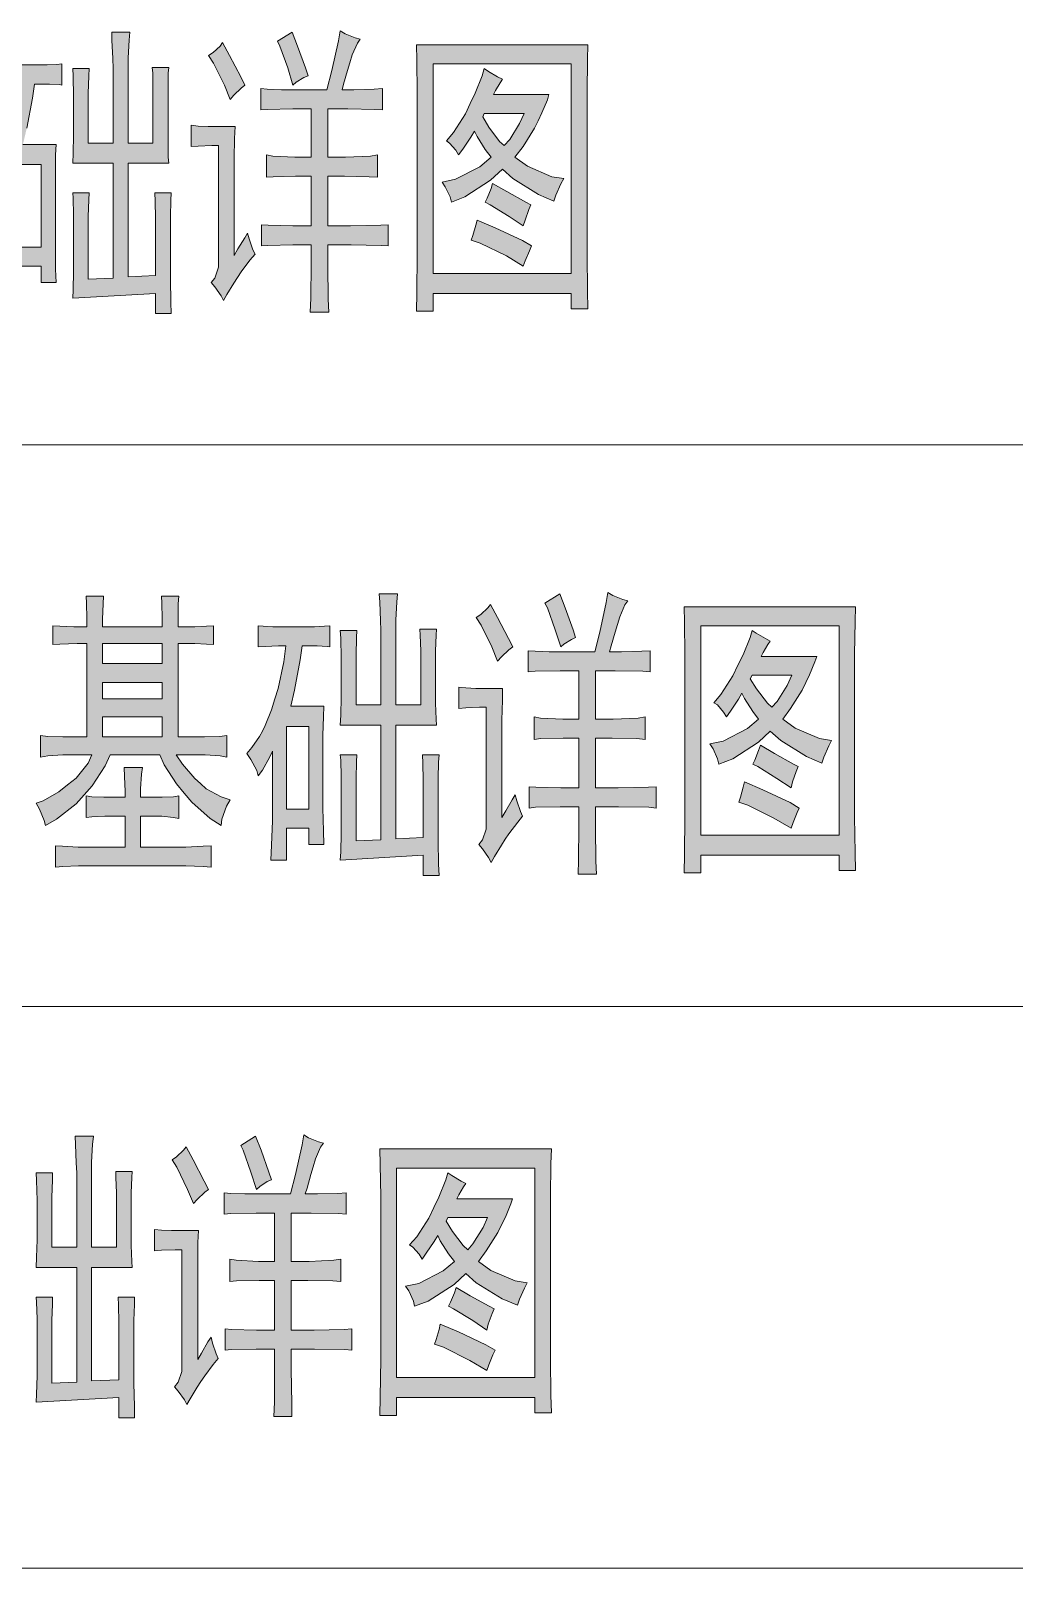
# Model space of a CAD drawing. Header units: millimetres. Extents: x 0 to 207, y 0 to 293.
# Drawn here: x 91.23 to 105.03, y 196.33 to 217.9 of the extents above; entities that cross this region are included whole.
import ezdxf

# ---------------------------------------------------------------- set-up
doc = ezdxf.new("R2010")
doc.units = ezdxf.units.MM

msp = doc.modelspace()

# ---------------------------------------------------------------- hatches: boundary and pattern name
h = msp.add_hatch(color=0)
h.dxf.hatch_style = 2
h.paths.add_polyline_path([(92.050306, 217.374611), (92.04325, 217.272306), (92.036194, 217.025361), (92.036194, 216.873667), (92.036194, 216.326861), (92.385444, 216.326861), (92.385444, 217.374611), (92.381917, 217.515722), (92.367806, 217.77325), (92.364278, 217.886139), (92.618278, 217.886139), (92.607694, 217.77325), (92.597111, 217.522778), (92.597111, 217.388722), (92.597111, 216.326861), (92.942833, 216.326861), (92.942833, 216.958333), (92.942833, 217.092389), (92.939306, 217.307583), (92.93225, 217.388722), (93.165083, 217.388722), (93.158028, 217.307583), (93.1545, 217.092389), (93.1545, 216.958333), (93.1545, 216.492667), (93.1545, 216.351556), (93.158028, 216.129306), (93.165083, 216.044639), (92.597111, 216.044639), (92.597111, 214.450083), (92.978111, 214.467722), (92.978111, 215.148583), (92.978111, 215.272056), (92.974583, 215.511944), (92.967528, 215.628361), (93.200361, 215.628361), (93.193306, 215.522528), (93.189778, 215.29675), (93.189778, 215.180333), (93.189778, 214.584139), (93.189778, 214.418333), (93.193306, 214.093778), (93.200361, 213.935028), (92.978111, 213.935028), (92.978111, 214.21725), (91.817472, 214.150222), (91.824528, 214.266639), (91.828056, 214.524167), (91.828056, 214.665278), (91.828056, 215.166222), (91.828056, 215.321444), (91.824528, 215.554278), (91.817472, 215.628361), (92.050306, 215.628361), (92.04325, 215.529583), (92.036194, 215.29675), (92.036194, 215.166222), (92.036194, 214.418333), (92.385444, 214.432444), (92.385444, 216.044639), (91.817472, 216.044639), (91.824528, 216.18575), (91.828056, 216.436222), (91.828056, 216.542056), (91.828056, 216.810167), (91.828056, 216.983028), (91.824528, 217.26525), (91.817472, 217.374611)])
h = msp.add_hatch(color=0)
h.dxf.hatch_style = 2
h.paths.add_polyline_path([(93.920028, 217.737972), (94.018806, 217.554528), (94.177556, 217.258194), (94.234, 217.141778), (94.181083, 217.099444), (94.078778, 217.000667), (94.025861, 216.940694), (93.944722, 217.141778), (93.793028, 217.448694), (93.722472, 217.554528), (93.785972, 217.596861), (93.88475, 217.688583)])
h = msp.add_hatch(color=0)
h.dxf.hatch_style = 2
h.paths.add_polyline_path([(95.384056, 217.07475), (95.454611, 217.346389), (95.546333, 217.762667), (95.571028, 217.903778), (95.641583, 217.861444), (95.779167, 217.805), (95.849722, 217.787361), (95.810917, 217.730917), (95.736833, 217.565111), (95.705083, 217.45575), (95.673333, 217.346389), (95.616889, 217.155889), (95.595722, 217.07475), (95.761528, 217.07475), (96.047278, 217.081806), (96.163694, 217.092389), (96.163694, 216.792528), (96.057861, 216.799583), (95.676861, 216.810167), (95.398167, 216.810167), (95.398167, 216.129306), (95.645111, 216.129306), (95.994361, 216.143417), (96.093139, 216.161056), (96.093139, 215.847083), (95.976722, 215.854139), (95.631, 215.861194), (95.398167, 215.861194), (95.398167, 215.166222), (95.715667, 215.166222), (96.139, 215.173278), (96.244833, 215.180333), (96.244833, 214.884), (96.146056, 214.891056), (95.722722, 214.898111), (95.398167, 214.898111), (95.398167, 214.608833), (95.401694, 214.136111), (95.40875, 213.952667), (95.151222, 213.952667), (95.158278, 214.150222), (95.165333, 214.626472), (95.165333, 214.898111), (94.904278, 214.898111), (94.555028, 214.891056), (94.466833, 214.884), (94.466833, 215.180333), (94.558556, 215.173278), (94.907806, 215.166222), (95.165333, 215.166222), (95.165333, 215.861194), (94.943083, 215.861194), (94.629111, 215.854139), (94.537389, 215.847083), (94.537389, 216.161056), (94.625583, 216.143417), (94.936028, 216.129306), (95.165333, 216.129306), (95.165333, 216.810167), (94.904278, 216.810167), (94.547972, 216.799583), (94.45625, 216.792528), (94.45625, 217.092389), (94.547972, 217.081806), (94.745528, 217.07475), (94.851361, 217.07475)])
h = msp.add_hatch(color=0)
h.dxf.hatch_style = 2
h.paths.add_polyline_path([(94.897222, 217.886139), (94.971306, 217.688583), (95.084194, 217.381667), (95.119472, 217.272306), (95.0595, 217.247611), (94.953667, 217.180583), (94.907806, 217.141778), (94.833722, 217.381667), (94.724361, 217.688583), (94.689083, 217.755611)])
h = msp.add_hatch(color=0)
h.paths.add_polyline_path([(99.045889, 217.706222), (99.042361, 217.498083), (99.035306, 217.039472), (99.035306, 216.792528), (99.035306, 215.014528), (99.035306, 214.757), (99.042361, 214.252528), (99.045889, 214.002056), (98.813056, 214.002056), (98.813056, 214.21725), (96.872778, 214.21725), (96.872778, 213.970306), (96.639944, 213.970306), (96.647, 214.227833), (96.650528, 214.757), (96.650528, 215.032167), (96.650528, 216.792528), (96.650528, 217.032417), (96.647, 217.491028), (96.639944, 217.706222)])
h.paths.add_polyline_path([(98.813056, 214.499472), (98.813056, 217.438111), (96.872778, 217.438111), (96.872778, 214.499472)])
h = msp.add_hatch(color=0)
h.paths.add_polyline_path([(91.387083, 217.424), (91.457639, 217.424), (91.595222, 217.431056), (91.665778, 217.438111), (91.665778, 217.141778), (91.6305, 217.148833), (91.492917, 217.155889), (91.387083, 217.155889), (91.28125, 217.155889), (91.253028, 216.958333), (91.171889, 216.535), (91.118972, 216.309222), (91.584639, 216.309222), (91.577583, 216.161056), (91.574056, 215.903528), (91.574056, 215.794167), (91.574056, 215.014528), (91.574056, 214.884), (91.577583, 214.559444), (91.584639, 214.368944), (91.3765, 214.368944), (91.3765, 214.601778), (91.062528, 214.601778), (91.062528, 214.150222), (90.840278, 214.150222), (90.850861, 214.358361), (90.864972, 214.700556), (90.864972, 214.831083), (90.864972, 215.67775), (90.822639, 215.589556), (90.723861, 215.413167), (90.667417, 215.332028), (90.642722, 215.406111), (90.561583, 215.564861), (90.505139, 215.646), (90.572167, 215.730667), (90.685056, 215.885889), (90.723861, 215.959972), (90.766194, 216.037583), (90.850861, 216.259833), (90.90025, 216.411528), (90.946111, 216.559694), (91.020194, 216.933639), (91.048417, 217.155889), (90.949639, 217.155889), (90.759139, 217.148833), (90.667417, 217.141778), (90.667417, 217.438111), (90.734444, 217.431056), (90.8685, 217.424), (90.932, 217.424)])
h.paths.add_polyline_path([(91.3765, 214.866361), (91.3765, 216.027), (91.062528, 216.027), (91.062528, 214.866361)])
h = msp.add_hatch(color=0)
h.paths.add_polyline_path([(97.849972, 217.222917), (97.814694, 217.173528), (97.751194, 217.064167), (97.722972, 217.007722), (98.499083, 217.007722), (98.477917, 216.933639), (98.400306, 216.750194), (98.347389, 216.640833), (98.298, 216.535), (98.135722, 216.277472), (98.022833, 216.129306), (98.199222, 216.002306), (98.541417, 215.854139), (98.71075, 215.829444), (98.668417, 215.755361), (98.597861, 215.596611), (98.569639, 215.511944), (98.354444, 215.603667), (97.994611, 215.829444), (97.849972, 215.959972), (97.680639, 215.80475), (97.320806, 215.571917), (97.130306, 215.497833), (97.112667, 215.571917), (97.045639, 215.713028), (96.999778, 215.780056), (97.18675, 215.818861), (97.528944, 215.99525), (97.687694, 216.129306), (97.606556, 216.235139), (97.490139, 216.418583), (97.454861, 216.492667), (97.401944, 216.411528), (97.292583, 216.242194), (97.232611, 216.161056), (97.193806, 216.228083), (97.105611, 216.326861), (97.05975, 216.358611), (97.158528, 216.475028), (97.327861, 216.739611), (97.394889, 216.88425), (97.465444, 217.028889), (97.564222, 217.272306), (97.592444, 217.374611), (97.652417, 217.332278), (97.779417, 217.258194)])
h.paths.add_polyline_path([(97.571278, 216.69375), (97.655944, 216.552639), (97.807639, 216.351556), (97.871139, 216.295111), (97.94875, 216.37625), (98.086333, 216.602028), (98.149833, 216.743139), (97.592444, 216.743139)])
h = msp.add_hatch(color=0)
h.dxf.hatch_style = 2
h.paths.add_polyline_path([(94.096417, 216.559694), (94.089361, 216.393889), (94.082306, 216.111667), (94.082306, 215.99525), (94.082306, 214.749944), (94.135222, 214.841667), (94.230472, 214.996889), (94.269278, 215.063917), (94.293972, 214.982778), (94.343361, 214.831083), (94.375111, 214.767583), (94.304556, 214.682917), (94.181083, 214.520639), (94.131694, 214.443028), (94.078778, 214.361889), (93.98, 214.203139), (93.930611, 214.118472), (93.898861, 214.1855), (93.810667, 214.308972), (93.75775, 214.368944), (93.810667, 214.432444), (93.863583, 214.584139), (93.863583, 214.665278), (93.863583, 216.295111), (93.768333, 216.295111), (93.577833, 216.284528), (93.479056, 216.277472), (93.479056, 216.577333), (93.577833, 216.56675), (93.718944, 216.559694), (93.75775, 216.559694)])
h = msp.add_hatch(color=0)
h.dxf.hatch_style = 2
h.paths.add_polyline_path([(97.708861, 215.762417), (97.906417, 215.646), (98.174528, 215.497833), (98.245083, 215.462556), (98.216861, 215.395528), (98.163944, 215.247361), (98.13925, 215.166222), (97.941694, 215.29675), (97.673583, 215.462556), (97.606556, 215.497833), (97.634778, 215.554278), (97.687694, 215.688333)])
h = msp.add_hatch(color=0)
h.dxf.hatch_style = 2
h.paths.add_polyline_path([(97.490139, 215.247361), (97.744139, 215.138), (98.128667, 214.958083), (98.255667, 214.884), (98.227444, 214.816972), (98.167472, 214.675861), (98.13925, 214.601778), (97.902889, 214.742889), (97.536, 214.922806), (97.409, 214.965139), (97.430167, 215.032167), (97.4725, 215.173278)])
h = msp.add_hatch(color=0)
h.paths.add_polyline_path([(92.015028, 209.539417), (92.015028, 209.655833), (92.0115, 209.871028), (92.004444, 209.969806), (92.247861, 209.969806), (92.244333, 209.860444), (92.237278, 209.64525), (92.237278, 209.539417), (93.073361, 209.539417), (93.073361, 209.655833), (93.066306, 209.871028), (93.062778, 209.969806), (93.306194, 209.969806), (93.299139, 209.860444), (93.295611, 209.64525), (93.295611, 209.539417), (93.468472, 209.539417), (93.531972, 209.539417), (93.69425, 209.546472), (93.793028, 209.553528), (93.793028, 209.288944), (93.69425, 209.296), (93.531972, 209.306583), (93.468472, 209.306583), (93.295611, 209.306583), (93.295611, 207.99425), (93.549611, 207.99425), (93.666028, 207.99425), (93.881222, 208.001306), (93.98, 208.011889), (93.98, 207.712028), (93.888278, 207.729667), (93.676611, 207.743778), (93.560194, 207.743778), (93.270917, 207.743778), (93.359111, 207.61325), (93.528444, 207.408639), (93.609583, 207.338083), (93.690722, 207.267528), (93.898861, 207.154639), (94.025861, 207.112306), (93.972944, 207.024111), (93.909444, 206.840667), (93.898861, 206.748944), (93.747167, 206.847722), (93.489639, 207.077028), (93.380278, 207.204028), (93.274444, 207.334556), (93.101583, 207.602667), (93.038083, 207.743778), (92.343111, 207.743778), (92.272556, 207.588556), (92.089111, 207.306333), (91.976222, 207.179333), (91.863333, 207.055861), (91.591694, 206.840667), (91.436472, 206.748944), (91.418833, 206.823028), (91.351806, 206.981778), (91.305944, 207.062917), (91.404722, 207.098194), (91.623444, 207.225194), (91.743389, 207.320444), (91.863333, 207.415694), (92.032667, 207.627361), (92.085583, 207.743778), (91.782194, 207.743778), (91.679889, 207.743778), (91.468222, 207.729667), (91.365917, 207.712028), (91.365917, 208.011889), (91.468222, 208.001306), (91.679889, 207.99425), (91.782194, 207.99425), (92.015028, 207.99425), (92.015028, 209.306583), (91.877444, 209.306583), (91.637556, 209.296), (91.538778, 209.288944), (91.538778, 209.553528), (91.637556, 209.546472), (91.835111, 209.539417), (91.933889, 209.539417)])
h.paths.add_polyline_path([(93.073361, 207.99425), (93.073361, 208.276472), (92.237278, 208.276472), (92.237278, 207.99425)])
h.paths.add_polyline_path([(93.073361, 209.024361), (93.073361, 209.306583), (92.237278, 209.306583), (92.237278, 209.024361)])
h.paths.add_polyline_path([(93.073361, 208.526944), (93.073361, 208.75625), (92.237278, 208.75625), (92.237278, 208.526944)])
h = msp.add_hatch(color=0)
h.dxf.hatch_style = 2
h.paths.add_polyline_path([(95.803861, 209.4865), (95.800333, 209.387722), (95.793278, 209.140778), (95.793278, 208.989083), (95.793278, 208.442278), (96.142528, 208.442278), (96.142528, 209.4865), (96.135472, 209.627611), (96.124889, 209.885139), (96.117833, 210.001556), (96.375361, 210.001556), (96.364778, 209.885139), (96.350667, 209.638194), (96.350667, 209.504139), (96.350667, 208.442278), (96.699917, 208.442278), (96.699917, 209.07375), (96.699917, 209.204278), (96.692861, 209.423), (96.689333, 209.504139), (96.922167, 209.504139), (96.915111, 209.423), (96.908056, 209.204278), (96.908056, 209.07375), (96.908056, 208.608083), (96.908056, 208.466972), (96.915111, 208.241194), (96.922167, 208.160056), (96.350667, 208.160056), (96.350667, 206.5655), (96.735194, 206.583139), (96.735194, 207.264), (96.735194, 207.387472), (96.728139, 207.627361), (96.724611, 207.743778), (96.957444, 207.743778), (96.950389, 207.637944), (96.943333, 207.412167), (96.943333, 207.29575), (96.943333, 206.699556), (96.943333, 206.53375), (96.950389, 206.209194), (96.957444, 206.050444), (96.735194, 206.050444), (96.735194, 206.332667), (95.571028, 206.265639), (95.578083, 206.382056), (95.585139, 206.639583), (95.585139, 206.780694), (95.585139, 207.278111), (95.585139, 207.436861), (95.578083, 207.669694), (95.571028, 207.743778), (95.803861, 207.743778), (95.800333, 207.645), (95.793278, 207.412167), (95.793278, 207.278111), (95.793278, 206.53375), (96.142528, 206.547861), (96.142528, 208.160056), (95.571028, 208.160056), (95.578083, 208.301167), (95.585139, 208.551639), (95.585139, 208.657472), (95.585139, 208.922056), (95.585139, 209.098444), (95.578083, 209.380667), (95.571028, 209.4865)])
h = msp.add_hatch(color=0)
h.dxf.hatch_style = 2
h.paths.add_polyline_path([(99.141139, 209.190167), (99.211694, 209.461806), (99.303417, 209.878083), (99.328111, 210.019194), (99.395139, 209.976861), (99.53625, 209.920417), (99.606806, 209.902778), (99.564472, 209.846333), (99.493917, 209.680528), (99.462167, 209.571167), (99.426889, 209.461806), (99.373972, 209.271306), (99.349278, 209.190167), (99.518611, 209.190167), (99.804361, 209.197222), (99.920778, 209.204278), (99.920778, 208.907944), (99.814944, 208.915), (99.430417, 208.922056), (99.151722, 208.922056), (99.151722, 208.241194), (99.402194, 208.241194), (99.751444, 208.258833), (99.850222, 208.276472), (99.850222, 207.958972), (99.733806, 207.969556), (99.384556, 207.976611), (99.151722, 207.976611), (99.151722, 207.278111), (99.47275, 207.278111), (99.896083, 207.288694), (100.001917, 207.29575), (100.001917, 206.995889), (99.903139, 207.006472), (99.476278, 207.013528), (99.151722, 207.013528), (99.151722, 206.72425), (99.158778, 206.251528), (99.165833, 206.068083), (98.908306, 206.068083), (98.915361, 206.265639), (98.918889, 206.741889), (98.918889, 207.013528), (98.657833, 207.013528), (98.308583, 207.006472), (98.223917, 206.995889), (98.223917, 207.29575), (98.315639, 207.288694), (98.664889, 207.278111), (98.918889, 207.278111), (98.918889, 207.976611), (98.700167, 207.976611), (98.386194, 207.969556), (98.290944, 207.958972), (98.290944, 208.276472), (98.379139, 208.258833), (98.693111, 208.241194), (98.918889, 208.241194), (98.918889, 208.922056), (98.657833, 208.922056), (98.305056, 208.915), (98.209806, 208.907944), (98.209806, 209.204278), (98.305056, 209.197222), (98.502611, 209.190167), (98.604917, 209.190167)])
h = msp.add_hatch(color=0)
h.dxf.hatch_style = 2
h.paths.add_polyline_path([(98.654306, 210.001556), (98.728389, 209.804), (98.83775, 209.497083), (98.873028, 209.387722), (98.816583, 209.363028), (98.71075, 209.296), (98.664889, 209.257194), (98.587278, 209.497083), (98.477917, 209.804), (98.442639, 209.871028)])
h = msp.add_hatch(color=0)
h.dxf.hatch_style = 2
h.paths.add_polyline_path([(97.677111, 209.853389), (97.775889, 209.669944), (97.931111, 209.373611), (97.991083, 209.257194), (97.938167, 209.214861), (97.832333, 209.116083), (97.779417, 209.056111), (97.698278, 209.257194), (97.550111, 209.564111), (97.479556, 209.669944), (97.543056, 209.712278), (97.641833, 209.804)])
h = msp.add_hatch(color=0)
h.paths.add_polyline_path([(102.802972, 209.821639), (102.795917, 209.6135), (102.788861, 209.154889), (102.788861, 208.907944), (102.788861, 207.129944), (102.788861, 206.872417), (102.795917, 206.367944), (102.802972, 206.117472), (102.570139, 206.117472), (102.570139, 206.332667), (100.629861, 206.332667), (100.629861, 206.085722), (100.397028, 206.085722), (100.400556, 206.34325), (100.407611, 206.872417), (100.407611, 207.147583), (100.407611, 208.907944), (100.407611, 209.147833), (100.400556, 209.602917), (100.397028, 209.821639)])
h.paths.add_polyline_path([(102.570139, 206.614889), (102.570139, 209.553528), (100.629861, 209.553528), (100.629861, 206.614889)])
h = msp.add_hatch(color=0)
h.paths.add_polyline_path([(95.144167, 209.539417), (95.211194, 209.539417), (95.352306, 209.546472), (95.422861, 209.553528), (95.422861, 209.257194), (95.387583, 209.26425), (95.246472, 209.271306), (95.144167, 209.271306), (95.038333, 209.271306), (95.010111, 209.07375), (94.928972, 208.650417), (94.876056, 208.424639), (95.341722, 208.424639), (95.334667, 208.276472), (95.327611, 208.018944), (95.327611, 207.909583), (95.327611, 207.129944), (95.327611, 206.995889), (95.334667, 206.674861), (95.341722, 206.484361), (95.130056, 206.484361), (95.130056, 206.713667), (94.816083, 206.713667), (94.816083, 206.265639), (94.597361, 206.265639), (94.607944, 206.473778), (94.618528, 206.815972), (94.618528, 206.9465), (94.618528, 207.793167), (94.579722, 207.704972), (94.480944, 207.528583), (94.420972, 207.447444), (94.399806, 207.521528), (94.318667, 207.67675), (94.258694, 207.761417), (94.32925, 207.846083), (94.438611, 208.001306), (94.480944, 208.075389), (94.51975, 208.153), (94.607944, 208.37525), (94.653806, 208.526944), (94.699667, 208.675111), (94.777278, 209.049056), (94.8055, 209.271306), (94.706722, 209.271306), (94.516222, 209.26425), (94.420972, 209.257194), (94.420972, 209.553528), (94.491528, 209.546472), (94.625583, 209.539417), (94.689083, 209.539417)])
h.paths.add_polyline_path([(95.130056, 206.981778), (95.130056, 208.142417), (94.816083, 208.142417), (94.816083, 206.981778)])
h = msp.add_hatch(color=0)
h.paths.add_polyline_path([(101.603528, 209.338333), (101.571778, 209.288944), (101.50475, 209.179583), (101.476528, 209.123139), (102.256167, 209.123139), (102.231472, 209.049056), (102.157389, 208.865611), (102.104472, 208.75625), (102.051556, 208.650417), (101.889278, 208.392889), (101.779917, 208.241194), (101.952778, 208.117722), (102.294972, 207.969556), (102.464306, 207.944861), (102.4255, 207.870778), (102.354944, 207.712028), (102.326722, 207.627361), (102.111528, 207.719083), (101.751694, 207.944861), (101.603528, 208.075389), (101.437722, 207.920167), (101.077889, 207.687333), (100.883861, 207.61325), (100.866222, 207.687333), (100.802722, 207.828444), (100.756861, 207.895472), (100.943833, 207.934278), (101.286028, 208.110667), (101.44125, 208.241194), (101.360111, 208.350556), (101.243694, 208.534), (101.208417, 208.608083), (101.159028, 208.523417), (101.046139, 208.357611), (100.989694, 208.276472), (100.947361, 208.3435), (100.862694, 208.442278), (100.813306, 208.474028), (100.912083, 208.590444), (101.081417, 208.8515), (101.151972, 208.999667), (101.222528, 209.144306), (101.321306, 209.387722), (101.349528, 209.4865), (101.405972, 209.447694), (101.5365, 209.373611)])
h.paths.add_polyline_path([(101.324833, 208.809167), (101.413028, 208.668056), (101.564722, 208.466972), (101.628222, 208.410528), (101.702306, 208.491667), (101.843417, 208.717444), (101.906917, 208.858556), (101.349528, 208.858556)])
h = msp.add_hatch(color=0)
h.dxf.hatch_style = 2
h.paths.add_polyline_path([(97.849972, 208.675111), (97.846444, 208.509306), (97.839389, 208.227083), (97.839389, 208.110667), (97.839389, 206.865361), (97.892306, 206.957083), (97.984028, 207.112306), (98.026361, 207.179333), (98.047528, 207.098194), (98.100444, 206.9465), (98.128667, 206.883), (98.061639, 206.798333), (97.938167, 206.636056), (97.88525, 206.558444), (97.832333, 206.477306), (97.733556, 206.315028), (97.687694, 206.233889), (97.652417, 206.300917), (97.56775, 206.424389), (97.514833, 206.484361), (97.56775, 206.547861), (97.617139, 206.699556), (97.617139, 206.780694), (97.617139, 208.410528), (97.525417, 208.410528), (97.334917, 208.399944), (97.236139, 208.392889), (97.236139, 208.69275), (97.334917, 208.682167), (97.4725, 208.675111), (97.514833, 208.675111)])
h = msp.add_hatch(color=0)
h.dxf.hatch_style = 2
h.paths.add_polyline_path([(101.465944, 207.877833), (101.6635, 207.761417), (101.931611, 207.61325), (101.998639, 207.577972), (101.970417, 207.510944), (101.9175, 207.362778), (101.896333, 207.278111), (101.698778, 207.412167), (101.430667, 207.577972), (101.360111, 207.61325), (101.388333, 207.669694), (101.44125, 207.80375)])
h = msp.add_hatch(color=0)
h.dxf.hatch_style = 2
h.paths.add_polyline_path([(92.55125, 207.147583), (92.55125, 207.228722), (92.544194, 207.436861), (92.540667, 207.563861), (92.794667, 207.563861), (92.784083, 207.472139), (92.769972, 207.264), (92.769972, 207.147583), (92.992222, 207.147583), (93.073361, 207.147583), (93.232111, 207.154639), (93.306194, 207.165222), (93.306194, 206.847722), (93.232111, 206.865361), (93.066306, 206.883), (92.981639, 206.883), (92.769972, 206.883), (92.769972, 206.449083), (93.270917, 206.449083), (93.404972, 206.449083), (93.648389, 206.459667), (93.75775, 206.466722), (93.75775, 206.166861), (93.648389, 206.173917), (93.404972, 206.1845), (93.270917, 206.1845), (92.015028, 206.1845), (91.898611, 206.1845), (91.679889, 206.173917), (91.574056, 206.166861), (91.574056, 206.466722), (91.672833, 206.459667), (91.895083, 206.449083), (92.015028, 206.449083), (92.55125, 206.449083), (92.55125, 206.883), (92.364278, 206.883), (92.2655, 206.883), (92.085583, 206.872417), (92.004444, 206.865361), (92.004444, 207.165222), (92.085583, 207.154639), (92.254917, 207.147583), (92.343111, 207.147583)])
h = msp.add_hatch(color=0)
h.dxf.hatch_style = 2
h.paths.add_polyline_path([(101.243694, 207.362778), (101.501222, 207.253417), (101.882222, 207.0735), (102.01275, 206.995889), (101.984528, 206.932389), (101.924556, 206.791278), (101.896333, 206.713667), (101.656444, 206.854778), (101.289556, 207.038222), (101.162556, 207.080556), (101.18725, 207.147583), (101.226056, 207.288694)])
h = msp.add_hatch(color=0)
h.dxf.hatch_style = 2
h.paths.add_polyline_path([(91.53525, 201.877083), (91.531722, 201.778306), (91.524667, 201.531361), (91.524667, 201.379667), (91.524667, 200.832861), (91.873917, 200.832861), (91.873917, 201.877083), (91.866861, 202.018194), (91.856278, 202.275722), (91.849222, 202.392139), (92.10675, 202.392139), (92.092639, 202.275722), (92.082056, 202.028778), (92.082056, 201.894722), (92.082056, 200.832861), (92.431306, 200.832861), (92.431306, 201.464333), (92.431306, 201.594861), (92.42425, 201.813583), (92.420722, 201.894722), (92.653556, 201.894722), (92.6465, 201.813583), (92.639444, 201.594861), (92.639444, 201.464333), (92.639444, 200.998667), (92.639444, 200.857556), (92.6465, 200.631778), (92.653556, 200.550639), (92.082056, 200.550639), (92.082056, 198.956083), (92.466583, 198.973722), (92.466583, 199.654583), (92.466583, 199.778056), (92.459528, 200.017944), (92.456, 200.134361), (92.685306, 200.134361), (92.681778, 200.028528), (92.674722, 199.80275), (92.674722, 199.686333), (92.674722, 199.090139), (92.674722, 198.924333), (92.681778, 198.599778), (92.685306, 198.441028), (92.466583, 198.441028), (92.466583, 198.72325), (91.302417, 198.656222), (91.309472, 198.772639), (91.316528, 199.030167), (91.316528, 199.171278), (91.316528, 199.668694), (91.316528, 199.827444), (91.309472, 200.060278), (91.302417, 200.134361), (91.53525, 200.134361), (91.531722, 200.035583), (91.524667, 199.80275), (91.524667, 199.668694), (91.524667, 198.924333), (91.873917, 198.938444), (91.873917, 200.550639), (91.302417, 200.550639), (91.309472, 200.69175), (91.316528, 200.938694), (91.316528, 201.048056), (91.316528, 201.312639), (91.316528, 201.489028), (91.309472, 201.77125), (91.302417, 201.877083)])
h = msp.add_hatch(color=0)
h.dxf.hatch_style = 2
h.paths.add_polyline_path([(94.872528, 201.58075), (94.943083, 201.852389), (95.034806, 202.268667), (95.0595, 202.409778), (95.126528, 202.367444), (95.267639, 202.311), (95.338194, 202.293361), (95.295861, 202.236917), (95.221778, 202.071111), (95.190028, 201.96175), (95.158278, 201.852389), (95.105361, 201.661889), (95.080667, 201.58075), (95.25, 201.58075), (95.53575, 201.587806), (95.652167, 201.594861), (95.652167, 201.298528), (95.546333, 201.305583), (95.161806, 201.312639), (94.883111, 201.312639), (94.883111, 200.631778), (95.133583, 200.631778), (95.482833, 200.649417), (95.581611, 200.667056), (95.581611, 200.349556), (95.465194, 200.360139), (95.115944, 200.367194), (94.883111, 200.367194), (94.883111, 199.668694), (95.204139, 199.668694), (95.627472, 199.679278), (95.733306, 199.686333), (95.733306, 199.386472), (95.634528, 199.397056), (95.207667, 199.404111), (94.883111, 199.404111), (94.883111, 199.114833), (94.890167, 198.642111), (94.893694, 198.458667), (94.639694, 198.458667), (94.64675, 198.656222), (94.650278, 199.128944), (94.650278, 199.404111), (94.389222, 199.404111), (94.039972, 199.397056), (93.955306, 199.386472), (93.955306, 199.686333), (94.047028, 199.679278), (94.396278, 199.668694), (94.650278, 199.668694), (94.650278, 200.367194), (94.431556, 200.367194), (94.117583, 200.360139), (94.022333, 200.349556), (94.022333, 200.667056), (94.110528, 200.649417), (94.4245, 200.631778), (94.650278, 200.631778), (94.650278, 201.312639), (94.389222, 201.312639), (94.036444, 201.305583), (93.941194, 201.298528), (93.941194, 201.594861), (94.036444, 201.587806), (94.234, 201.58075), (94.336306, 201.58075)])
h = msp.add_hatch(color=0)
h.dxf.hatch_style = 2
h.paths.add_polyline_path([(94.382167, 202.392139), (94.459778, 202.194583), (94.569139, 201.887667), (94.604417, 201.778306), (94.547972, 201.753611), (94.442139, 201.686583), (94.396278, 201.64425), (94.318667, 201.887667), (94.209306, 202.194583), (94.174028, 202.261611)])
h = msp.add_hatch(color=0)
h.dxf.hatch_style = 2
h.paths.add_polyline_path([(93.4085, 202.243972), (93.507278, 202.060528), (93.6625, 201.760667), (93.722472, 201.64425), (93.669556, 201.605444), (93.563722, 201.503139), (93.510806, 201.446694), (93.429667, 201.64425), (93.277972, 201.954694), (93.210944, 202.060528), (93.274444, 202.102861), (93.373222, 202.194583)])
h = msp.add_hatch(color=0)
h.paths.add_polyline_path([(98.534361, 202.212222), (98.527306, 202.004083), (98.52025, 201.545472), (98.52025, 201.298528), (98.52025, 199.520528), (98.52025, 199.263), (98.527306, 198.758528), (98.534361, 198.508056), (98.301528, 198.508056), (98.301528, 198.72325), (96.36125, 198.72325), (96.36125, 198.472778), (96.128417, 198.472778), (96.131944, 198.730306), (96.139, 199.263), (96.139, 199.538167), (96.139, 201.298528), (96.139, 201.538417), (96.131944, 201.9935), (96.128417, 202.212222)])
h.paths.add_polyline_path([(98.301528, 199.005472), (98.301528, 201.944111), (96.36125, 201.944111), (96.36125, 199.005472)])
h = msp.add_hatch(color=0)
h.paths.add_polyline_path([(97.334917, 201.728917), (97.299639, 201.679528), (97.236139, 201.570167), (97.207917, 201.513722), (97.987556, 201.513722), (97.962861, 201.439639), (97.888778, 201.256194), (97.835861, 201.146833), (97.782944, 201.041), (97.620667, 200.783472), (97.511306, 200.631778), (97.684167, 200.508306), (98.026361, 200.360139), (98.195694, 200.335444), (98.156889, 200.257833), (98.086333, 200.102611), (98.058111, 200.017944), (97.842917, 200.109667), (97.479556, 200.335444), (97.334917, 200.465972), (97.169111, 200.31075), (96.80575, 200.077917), (96.61525, 200.003833), (96.597611, 200.077917), (96.534111, 200.219028), (96.48825, 200.286056), (96.671694, 200.324861), (97.017417, 200.50125), (97.172639, 200.631778), (97.0915, 200.741139), (96.975083, 200.924583), (96.939806, 200.998667), (96.886889, 200.914), (96.777528, 200.748194), (96.721083, 200.667056), (96.67875, 200.734083), (96.590556, 200.832861), (96.544694, 200.864611), (96.643472, 200.981028), (96.812806, 201.242083), (96.883361, 201.39025), (96.953917, 201.534889), (97.052694, 201.778306), (97.080917, 201.877083), (97.137361, 201.838278), (97.267889, 201.760667)])
h.paths.add_polyline_path([(97.056222, 201.196222), (97.144417, 201.055111), (97.296111, 200.857556), (97.359611, 200.797583), (97.433694, 200.88225), (97.574806, 201.108028), (97.638306, 201.249139), (97.080917, 201.249139)])
h = msp.add_hatch(color=0)
h.dxf.hatch_style = 2
h.paths.add_polyline_path([(93.581361, 201.065694), (93.574306, 200.899889), (93.570778, 200.617667), (93.570778, 200.50125), (93.570778, 199.255944), (93.623694, 199.347667), (93.715417, 199.502889), (93.75775, 199.569917), (93.778917, 199.488778), (93.831833, 199.337083), (93.860056, 199.270056), (93.7895, 199.188917), (93.669556, 199.026639), (93.616639, 198.949028), (93.563722, 198.867889), (93.464944, 198.705611), (93.419083, 198.624472), (93.383806, 198.6915), (93.295611, 198.814972), (93.246222, 198.871417), (93.295611, 198.938444), (93.348528, 199.090139), (93.348528, 199.171278), (93.348528, 200.797583), (93.256806, 200.797583), (93.062778, 200.790528), (92.964, 200.783472), (92.964, 201.079806), (93.062778, 201.07275), (93.203889, 201.065694), (93.246222, 201.065694)])
h = msp.add_hatch(color=0)
h.dxf.hatch_style = 2
h.paths.add_polyline_path([(97.197333, 200.268417), (97.394889, 200.152), (97.663, 200.003833), (97.730028, 199.968556), (97.701806, 199.901528), (97.648889, 199.753361), (97.627722, 199.668694), (97.430167, 199.80275), (97.162056, 199.968556), (97.0915, 200.003833), (97.119722, 200.060278), (97.172639, 200.194333)])
h = msp.add_hatch(color=0)
h.dxf.hatch_style = 2
h.paths.add_polyline_path([(96.975083, 199.753361), (97.232611, 199.644), (97.613611, 199.464083), (97.744139, 199.386472), (97.712389, 199.322972), (97.655944, 199.181861), (97.627722, 199.10425), (97.387833, 199.245361), (97.020944, 199.428806), (96.893944, 199.471139), (96.918639, 199.538167), (96.957444, 199.679278)])

# ---------------------------------------------------------------- linework, layer by layer
at = {"color": 0, "lineweight": 0}
for points in [[(92.050306, 217.374611), (92.04325, 217.272306), (92.036194, 217.025361), (92.036194, 216.873667), (92.036194, 216.326861), (92.385444, 216.326861), (92.385444, 217.374611), (92.381917, 217.515722), (92.367806, 217.77325), (92.364278, 217.886139), (92.618278, 217.886139), (92.607694, 217.77325), (92.597111, 217.522778), (92.597111, 217.388722), (92.597111, 216.326861), (92.942833, 216.326861), (92.942833, 216.958333), (92.942833, 217.092389), (92.939306, 217.307583), (92.93225, 217.388722), (93.165083, 217.388722), (93.158028, 217.307583), (93.1545, 217.092389), (93.1545, 216.958333), (93.1545, 216.492667), (93.1545, 216.351556), (93.158028, 216.129306), (93.165083, 216.044639), (92.597111, 216.044639), (92.597111, 214.450083), (92.978111, 214.467722), (92.978111, 215.148583), (92.978111, 215.272056), (92.974583, 215.511944), (92.967528, 215.628361), (93.200361, 215.628361), (93.193306, 215.522528), (93.189778, 215.29675), (93.189778, 215.180333), (93.189778, 214.584139), (93.189778, 214.418333), (93.193306, 214.093778), (93.200361, 213.935028), (92.978111, 213.935028), (92.978111, 214.21725), (91.817472, 214.150222), (91.824528, 214.266639), (91.828056, 214.524167), (91.828056, 214.665278), (91.828056, 215.166222), (91.828056, 215.321444), (91.824528, 215.554278), (91.817472, 215.628361), (92.050306, 215.628361), (92.04325, 215.529583), (92.036194, 215.29675), (92.036194, 215.166222), (92.036194, 214.418333), (92.385444, 214.432444), (92.385444, 216.044639), (91.817472, 216.044639), (91.824528, 216.18575), (91.828056, 216.436222), (91.828056, 216.542056), (91.828056, 216.810167), (91.828056, 216.983028), (91.824528, 217.26525), (91.817472, 217.374611)], [(93.920028, 217.737972), (94.018806, 217.554528), (94.177556, 217.258194), (94.234, 217.141778), (94.181083, 217.099444), (94.078778, 217.000667), (94.025861, 216.940694), (93.944722, 217.141778), (93.793028, 217.448694), (93.722472, 217.554528), (93.785972, 217.596861), (93.88475, 217.688583)], [(95.384056, 217.07475), (95.454611, 217.346389), (95.546333, 217.762667), (95.571028, 217.903778), (95.641583, 217.861444), (95.779167, 217.805), (95.849722, 217.787361), (95.810917, 217.730917), (95.736833, 217.565111), (95.705083, 217.45575), (95.673333, 217.346389), (95.616889, 217.155889), (95.595722, 217.07475), (95.761528, 217.07475), (96.047278, 217.081806), (96.163694, 217.092389), (96.163694, 216.792528), (96.057861, 216.799583), (95.676861, 216.810167), (95.398167, 216.810167), (95.398167, 216.129306), (95.645111, 216.129306), (95.994361, 216.143417), (96.093139, 216.161056), (96.093139, 215.847083), (95.976722, 215.854139), (95.631, 215.861194), (95.398167, 215.861194), (95.398167, 215.166222), (95.715667, 215.166222), (96.139, 215.173278), (96.244833, 215.180333), (96.244833, 214.884), (96.146056, 214.891056), (95.722722, 214.898111), (95.398167, 214.898111), (95.398167, 214.608833), (95.401694, 214.136111), (95.40875, 213.952667), (95.151222, 213.952667), (95.158278, 214.150222), (95.165333, 214.626472), (95.165333, 214.898111), (94.904278, 214.898111), (94.555028, 214.891056), (94.466833, 214.884), (94.466833, 215.180333), (94.558556, 215.173278), (94.907806, 215.166222), (95.165333, 215.166222), (95.165333, 215.861194), (94.943083, 215.861194), (94.629111, 215.854139), (94.537389, 215.847083), (94.537389, 216.161056), (94.625583, 216.143417), (94.936028, 216.129306), (95.165333, 216.129306), (95.165333, 216.810167), (94.904278, 216.810167), (94.547972, 216.799583), (94.45625, 216.792528), (94.45625, 217.092389), (94.547972, 217.081806), (94.745528, 217.07475), (94.851361, 217.07475)], [(94.897222, 217.886139), (94.971306, 217.688583), (95.084194, 217.381667), (95.119472, 217.272306), (95.0595, 217.247611), (94.953667, 217.180583), (94.907806, 217.141778), (94.833722, 217.381667), (94.724361, 217.688583), (94.689083, 217.755611)], [(99.045889, 217.706222), (99.042361, 217.498083), (99.035306, 217.039472), (99.035306, 216.792528), (99.035306, 215.014528), (99.035306, 214.757), (99.042361, 214.252528), (99.045889, 214.002056), (98.813056, 214.002056), (98.813056, 214.21725), (96.872778, 214.21725), (96.872778, 213.970306), (96.639944, 213.970306), (96.647, 214.227833), (96.650528, 214.757), (96.650528, 215.032167), (96.650528, 216.792528), (96.650528, 217.032417), (96.647, 217.491028), (96.639944, 217.706222)], [(98.813056, 214.499472), (98.813056, 217.438111), (96.872778, 217.438111), (96.872778, 214.499472)], [(97.849972, 217.222917), (97.814694, 217.173528), (97.751194, 217.064167), (97.722972, 217.007722), (98.499083, 217.007722), (98.477917, 216.933639), (98.400306, 216.750194), (98.347389, 216.640833), (98.298, 216.535), (98.135722, 216.277472), (98.022833, 216.129306), (98.199222, 216.002306), (98.541417, 215.854139), (98.71075, 215.829444), (98.668417, 215.755361), (98.597861, 215.596611), (98.569639, 215.511944), (98.354444, 215.603667), (97.994611, 215.829444), (97.849972, 215.959972), (97.680639, 215.80475), (97.320806, 215.571917), (97.130306, 215.497833), (97.112667, 215.571917), (97.045639, 215.713028), (96.999778, 215.780056), (97.18675, 215.818861), (97.528944, 215.99525), (97.687694, 216.129306), (97.606556, 216.235139), (97.490139, 216.418583), (97.454861, 216.492667), (97.401944, 216.411528), (97.292583, 216.242194), (97.232611, 216.161056), (97.193806, 216.228083), (97.105611, 216.326861), (97.05975, 216.358611), (97.158528, 216.475028), (97.327861, 216.739611), (97.394889, 216.88425), (97.465444, 217.028889), (97.564222, 217.272306), (97.592444, 217.374611), (97.652417, 217.332278), (97.779417, 217.258194)], [(97.571278, 216.69375), (97.655944, 216.552639), (97.807639, 216.351556), (97.871139, 216.295111), (97.94875, 216.37625), (98.086333, 216.602028), (98.149833, 216.743139), (97.592444, 216.743139)], [(94.096417, 216.559694), (94.089361, 216.393889), (94.082306, 216.111667), (94.082306, 215.99525), (94.082306, 214.749944), (94.135222, 214.841667), (94.230472, 214.996889), (94.269278, 215.063917), (94.293972, 214.982778), (94.343361, 214.831083), (94.375111, 214.767583), (94.304556, 214.682917), (94.181083, 214.520639), (94.131694, 214.443028), (94.078778, 214.361889), (93.98, 214.203139), (93.930611, 214.118472), (93.898861, 214.1855), (93.810667, 214.308972), (93.75775, 214.368944), (93.810667, 214.432444), (93.863583, 214.584139), (93.863583, 214.665278), (93.863583, 216.295111), (93.768333, 216.295111), (93.577833, 216.284528), (93.479056, 216.277472), (93.479056, 216.577333), (93.577833, 216.56675), (93.718944, 216.559694), (93.75775, 216.559694)], [(91.3765, 214.866361), (91.3765, 216.027), (91.062528, 216.027), (91.062528, 214.866361)], [(97.708861, 215.762417), (97.906417, 215.646), (98.174528, 215.497833), (98.245083, 215.462556), (98.216861, 215.395528), (98.163944, 215.247361), (98.13925, 215.166222), (97.941694, 215.29675), (97.673583, 215.462556), (97.606556, 215.497833), (97.634778, 215.554278), (97.687694, 215.688333)], [(97.490139, 215.247361), (97.744139, 215.138), (98.128667, 214.958083), (98.255667, 214.884), (98.227444, 214.816972), (98.167472, 214.675861), (98.13925, 214.601778), (97.902889, 214.742889), (97.536, 214.922806), (97.409, 214.965139), (97.430167, 215.032167), (97.4725, 215.173278)], [(92.015028, 209.539417), (92.015028, 209.655833), (92.0115, 209.871028), (92.004444, 209.969806), (92.247861, 209.969806), (92.244333, 209.860444), (92.237278, 209.64525), (92.237278, 209.539417), (93.073361, 209.539417), (93.073361, 209.655833), (93.066306, 209.871028), (93.062778, 209.969806), (93.306194, 209.969806), (93.299139, 209.860444), (93.295611, 209.64525), (93.295611, 209.539417), (93.468472, 209.539417), (93.531972, 209.539417), (93.69425, 209.546472), (93.793028, 209.553528), (93.793028, 209.288944), (93.69425, 209.296), (93.531972, 209.306583), (93.468472, 209.306583), (93.295611, 209.306583), (93.295611, 207.99425), (93.549611, 207.99425), (93.666028, 207.99425), (93.881222, 208.001306), (93.98, 208.011889), (93.98, 207.712028), (93.888278, 207.729667), (93.676611, 207.743778), (93.560194, 207.743778), (93.270917, 207.743778), (93.359111, 207.61325), (93.528444, 207.408639), (93.609583, 207.338083), (93.690722, 207.267528), (93.898861, 207.154639), (94.025861, 207.112306), (93.972944, 207.024111), (93.909444, 206.840667), (93.898861, 206.748944), (93.747167, 206.847722), (93.489639, 207.077028), (93.380278, 207.204028), (93.274444, 207.334556), (93.101583, 207.602667), (93.038083, 207.743778), (92.343111, 207.743778), (92.272556, 207.588556), (92.089111, 207.306333), (91.976222, 207.179333), (91.863333, 207.055861), (91.591694, 206.840667), (91.436472, 206.748944), (91.418833, 206.823028), (91.351806, 206.981778), (91.305944, 207.062917), (91.404722, 207.098194), (91.623444, 207.225194), (91.743389, 207.320444), (91.863333, 207.415694), (92.032667, 207.627361), (92.085583, 207.743778), (91.782194, 207.743778), (91.679889, 207.743778), (91.468222, 207.729667), (91.365917, 207.712028), (91.365917, 208.011889), (91.468222, 208.001306), (91.679889, 207.99425), (91.782194, 207.99425), (92.015028, 207.99425), (92.015028, 209.306583), (91.877444, 209.306583), (91.637556, 209.296), (91.538778, 209.288944), (91.538778, 209.553528), (91.637556, 209.546472), (91.835111, 209.539417), (91.933889, 209.539417)], [(95.803861, 209.4865), (95.800333, 209.387722), (95.793278, 209.140778), (95.793278, 208.989083), (95.793278, 208.442278), (96.142528, 208.442278), (96.142528, 209.4865), (96.135472, 209.627611), (96.124889, 209.885139), (96.117833, 210.001556), (96.375361, 210.001556), (96.364778, 209.885139), (96.350667, 209.638194), (96.350667, 209.504139), (96.350667, 208.442278), (96.699917, 208.442278), (96.699917, 209.07375), (96.699917, 209.204278), (96.692861, 209.423), (96.689333, 209.504139), (96.922167, 209.504139), (96.915111, 209.423), (96.908056, 209.204278), (96.908056, 209.07375), (96.908056, 208.608083), (96.908056, 208.466972), (96.915111, 208.241194), (96.922167, 208.160056), (96.350667, 208.160056), (96.350667, 206.5655), (96.735194, 206.583139), (96.735194, 207.264), (96.735194, 207.387472), (96.728139, 207.627361), (96.724611, 207.743778), (96.957444, 207.743778), (96.950389, 207.637944), (96.943333, 207.412167), (96.943333, 207.29575), (96.943333, 206.699556), (96.943333, 206.53375), (96.950389, 206.209194), (96.957444, 206.050444), (96.735194, 206.050444), (96.735194, 206.332667), (95.571028, 206.265639), (95.578083, 206.382056), (95.585139, 206.639583), (95.585139, 206.780694), (95.585139, 207.278111), (95.585139, 207.436861), (95.578083, 207.669694), (95.571028, 207.743778), (95.803861, 207.743778), (95.800333, 207.645), (95.793278, 207.412167), (95.793278, 207.278111), (95.793278, 206.53375), (96.142528, 206.547861), (96.142528, 208.160056), (95.571028, 208.160056), (95.578083, 208.301167), (95.585139, 208.551639), (95.585139, 208.657472), (95.585139, 208.922056), (95.585139, 209.098444), (95.578083, 209.380667), (95.571028, 209.4865)], [(99.141139, 209.190167), (99.211694, 209.461806), (99.303417, 209.878083), (99.328111, 210.019194), (99.395139, 209.976861), (99.53625, 209.920417), (99.606806, 209.902778), (99.564472, 209.846333), (99.493917, 209.680528), (99.462167, 209.571167), (99.426889, 209.461806), (99.373972, 209.271306), (99.349278, 209.190167), (99.518611, 209.190167), (99.804361, 209.197222), (99.920778, 209.204278), (99.920778, 208.907944), (99.814944, 208.915), (99.430417, 208.922056), (99.151722, 208.922056), (99.151722, 208.241194), (99.402194, 208.241194), (99.751444, 208.258833), (99.850222, 208.276472), (99.850222, 207.958972), (99.733806, 207.969556), (99.384556, 207.976611), (99.151722, 207.976611), (99.151722, 207.278111), (99.47275, 207.278111), (99.896083, 207.288694), (100.001917, 207.29575), (100.001917, 206.995889), (99.903139, 207.006472), (99.476278, 207.013528), (99.151722, 207.013528), (99.151722, 206.72425), (99.158778, 206.251528), (99.165833, 206.068083), (98.908306, 206.068083), (98.915361, 206.265639), (98.918889, 206.741889), (98.918889, 207.013528), (98.657833, 207.013528), (98.308583, 207.006472), (98.223917, 206.995889), (98.223917, 207.29575), (98.315639, 207.288694), (98.664889, 207.278111), (98.918889, 207.278111), (98.918889, 207.976611), (98.700167, 207.976611), (98.386194, 207.969556), (98.290944, 207.958972), (98.290944, 208.276472), (98.379139, 208.258833), (98.693111, 208.241194), (98.918889, 208.241194), (98.918889, 208.922056), (98.657833, 208.922056), (98.305056, 208.915), (98.209806, 208.907944), (98.209806, 209.204278), (98.305056, 209.197222), (98.502611, 209.190167), (98.604917, 209.190167)], [(98.654306, 210.001556), (98.728389, 209.804), (98.83775, 209.497083), (98.873028, 209.387722), (98.816583, 209.363028), (98.71075, 209.296), (98.664889, 209.257194), (98.587278, 209.497083), (98.477917, 209.804), (98.442639, 209.871028)], [(97.677111, 209.853389), (97.775889, 209.669944), (97.931111, 209.373611), (97.991083, 209.257194), (97.938167, 209.214861), (97.832333, 209.116083), (97.779417, 209.056111), (97.698278, 209.257194), (97.550111, 209.564111), (97.479556, 209.669944), (97.543056, 209.712278), (97.641833, 209.804)], [(102.802972, 209.821639), (102.795917, 209.6135), (102.788861, 209.154889), (102.788861, 208.907944), (102.788861, 207.129944), (102.788861, 206.872417), (102.795917, 206.367944), (102.802972, 206.117472), (102.570139, 206.117472), (102.570139, 206.332667), (100.629861, 206.332667), (100.629861, 206.085722), (100.397028, 206.085722), (100.400556, 206.34325), (100.407611, 206.872417), (100.407611, 207.147583), (100.407611, 208.907944), (100.407611, 209.147833), (100.400556, 209.602917), (100.397028, 209.821639)], [(95.144167, 209.539417), (95.211194, 209.539417), (95.352306, 209.546472), (95.422861, 209.553528), (95.422861, 209.257194), (95.387583, 209.26425), (95.246472, 209.271306), (95.144167, 209.271306), (95.038333, 209.271306), (95.010111, 209.07375), (94.928972, 208.650417), (94.876056, 208.424639), (95.341722, 208.424639), (95.334667, 208.276472), (95.327611, 208.018944), (95.327611, 207.909583), (95.327611, 207.129944), (95.327611, 206.995889), (95.334667, 206.674861), (95.341722, 206.484361), (95.130056, 206.484361), (95.130056, 206.713667), (94.816083, 206.713667), (94.816083, 206.265639), (94.597361, 206.265639), (94.607944, 206.473778), (94.618528, 206.815972), (94.618528, 206.9465), (94.618528, 207.793167), (94.579722, 207.704972), (94.480944, 207.528583), (94.420972, 207.447444), (94.399806, 207.521528), (94.318667, 207.67675), (94.258694, 207.761417), (94.32925, 207.846083), (94.438611, 208.001306), (94.480944, 208.075389), (94.51975, 208.153), (94.607944, 208.37525), (94.653806, 208.526944), (94.699667, 208.675111), (94.777278, 209.049056), (94.8055, 209.271306), (94.706722, 209.271306), (94.516222, 209.26425), (94.420972, 209.257194), (94.420972, 209.553528), (94.491528, 209.546472), (94.625583, 209.539417), (94.689083, 209.539417)], [(102.570139, 206.614889), (102.570139, 209.553528), (100.629861, 209.553528), (100.629861, 206.614889)], [(93.073361, 209.024361), (93.073361, 209.306583), (92.237278, 209.306583), (92.237278, 209.024361)], [(101.603528, 209.338333), (101.571778, 209.288944), (101.50475, 209.179583), (101.476528, 209.123139), (102.256167, 209.123139), (102.231472, 209.049056), (102.157389, 208.865611), (102.104472, 208.75625), (102.051556, 208.650417), (101.889278, 208.392889), (101.779917, 208.241194), (101.952778, 208.117722), (102.294972, 207.969556), (102.464306, 207.944861), (102.4255, 207.870778), (102.354944, 207.712028), (102.326722, 207.627361), (102.111528, 207.719083), (101.751694, 207.944861), (101.603528, 208.075389), (101.437722, 207.920167), (101.077889, 207.687333), (100.883861, 207.61325), (100.866222, 207.687333), (100.802722, 207.828444), (100.756861, 207.895472), (100.943833, 207.934278), (101.286028, 208.110667), (101.44125, 208.241194), (101.360111, 208.350556), (101.243694, 208.534), (101.208417, 208.608083), (101.159028, 208.523417), (101.046139, 208.357611), (100.989694, 208.276472), (100.947361, 208.3435), (100.862694, 208.442278), (100.813306, 208.474028), (100.912083, 208.590444), (101.081417, 208.8515), (101.151972, 208.999667), (101.222528, 209.144306), (101.321306, 209.387722), (101.349528, 209.4865), (101.405972, 209.447694), (101.5365, 209.373611)], [(101.324833, 208.809167), (101.413028, 208.668056), (101.564722, 208.466972), (101.628222, 208.410528), (101.702306, 208.491667), (101.843417, 208.717444), (101.906917, 208.858556), (101.349528, 208.858556)], [(93.073361, 208.526944), (93.073361, 208.75625), (92.237278, 208.75625), (92.237278, 208.526944)], [(97.849972, 208.675111), (97.846444, 208.509306), (97.839389, 208.227083), (97.839389, 208.110667), (97.839389, 206.865361), (97.892306, 206.957083), (97.984028, 207.112306), (98.026361, 207.179333), (98.047528, 207.098194), (98.100444, 206.9465), (98.128667, 206.883), (98.061639, 206.798333), (97.938167, 206.636056), (97.88525, 206.558444), (97.832333, 206.477306), (97.733556, 206.315028), (97.687694, 206.233889), (97.652417, 206.300917), (97.56775, 206.424389), (97.514833, 206.484361), (97.56775, 206.547861), (97.617139, 206.699556), (97.617139, 206.780694), (97.617139, 208.410528), (97.525417, 208.410528), (97.334917, 208.399944), (97.236139, 208.392889), (97.236139, 208.69275), (97.334917, 208.682167), (97.4725, 208.675111), (97.514833, 208.675111)], [(93.073361, 207.99425), (93.073361, 208.276472), (92.237278, 208.276472), (92.237278, 207.99425)], [(95.130056, 206.981778), (95.130056, 208.142417), (94.816083, 208.142417), (94.816083, 206.981778)], [(101.465944, 207.877833), (101.6635, 207.761417), (101.931611, 207.61325), (101.998639, 207.577972), (101.970417, 207.510944), (101.9175, 207.362778), (101.896333, 207.278111), (101.698778, 207.412167), (101.430667, 207.577972), (101.360111, 207.61325), (101.388333, 207.669694), (101.44125, 207.80375)], [(92.55125, 207.147583), (92.55125, 207.228722), (92.544194, 207.436861), (92.540667, 207.563861), (92.794667, 207.563861), (92.784083, 207.472139), (92.769972, 207.264), (92.769972, 207.147583), (92.992222, 207.147583), (93.073361, 207.147583), (93.232111, 207.154639), (93.306194, 207.165222), (93.306194, 206.847722), (93.232111, 206.865361), (93.066306, 206.883), (92.981639, 206.883), (92.769972, 206.883), (92.769972, 206.449083), (93.270917, 206.449083), (93.404972, 206.449083), (93.648389, 206.459667), (93.75775, 206.466722), (93.75775, 206.166861), (93.648389, 206.173917), (93.404972, 206.1845), (93.270917, 206.1845), (92.015028, 206.1845), (91.898611, 206.1845), (91.679889, 206.173917), (91.574056, 206.166861), (91.574056, 206.466722), (91.672833, 206.459667), (91.895083, 206.449083), (92.015028, 206.449083), (92.55125, 206.449083), (92.55125, 206.883), (92.364278, 206.883), (92.2655, 206.883), (92.085583, 206.872417), (92.004444, 206.865361), (92.004444, 207.165222), (92.085583, 207.154639), (92.254917, 207.147583), (92.343111, 207.147583)], [(101.243694, 207.362778), (101.501222, 207.253417), (101.882222, 207.0735), (102.01275, 206.995889), (101.984528, 206.932389), (101.924556, 206.791278), (101.896333, 206.713667), (101.656444, 206.854778), (101.289556, 207.038222), (101.162556, 207.080556), (101.18725, 207.147583), (101.226056, 207.288694)], [(91.53525, 201.877083), (91.531722, 201.778306), (91.524667, 201.531361), (91.524667, 201.379667), (91.524667, 200.832861), (91.873917, 200.832861), (91.873917, 201.877083), (91.866861, 202.018194), (91.856278, 202.275722), (91.849222, 202.392139), (92.10675, 202.392139), (92.092639, 202.275722), (92.082056, 202.028778), (92.082056, 201.894722), (92.082056, 200.832861), (92.431306, 200.832861), (92.431306, 201.464333), (92.431306, 201.594861), (92.42425, 201.813583), (92.420722, 201.894722), (92.653556, 201.894722), (92.6465, 201.813583), (92.639444, 201.594861), (92.639444, 201.464333), (92.639444, 200.998667), (92.639444, 200.857556), (92.6465, 200.631778), (92.653556, 200.550639), (92.082056, 200.550639), (92.082056, 198.956083), (92.466583, 198.973722), (92.466583, 199.654583), (92.466583, 199.778056), (92.459528, 200.017944), (92.456, 200.134361), (92.685306, 200.134361), (92.681778, 200.028528), (92.674722, 199.80275), (92.674722, 199.686333), (92.674722, 199.090139), (92.674722, 198.924333), (92.681778, 198.599778), (92.685306, 198.441028), (92.466583, 198.441028), (92.466583, 198.72325), (91.302417, 198.656222), (91.309472, 198.772639), (91.316528, 199.030167), (91.316528, 199.171278), (91.316528, 199.668694), (91.316528, 199.827444), (91.309472, 200.060278), (91.302417, 200.134361), (91.53525, 200.134361), (91.531722, 200.035583), (91.524667, 199.80275), (91.524667, 199.668694), (91.524667, 198.924333), (91.873917, 198.938444), (91.873917, 200.550639), (91.302417, 200.550639), (91.309472, 200.69175), (91.316528, 200.938694), (91.316528, 201.048056), (91.316528, 201.312639), (91.316528, 201.489028), (91.309472, 201.77125), (91.302417, 201.877083)], [(94.872528, 201.58075), (94.943083, 201.852389), (95.034806, 202.268667), (95.0595, 202.409778), (95.126528, 202.367444), (95.267639, 202.311), (95.338194, 202.293361), (95.295861, 202.236917), (95.221778, 202.071111), (95.190028, 201.96175), (95.158278, 201.852389), (95.105361, 201.661889), (95.080667, 201.58075), (95.25, 201.58075), (95.53575, 201.587806), (95.652167, 201.594861), (95.652167, 201.298528), (95.546333, 201.305583), (95.161806, 201.312639), (94.883111, 201.312639), (94.883111, 200.631778), (95.133583, 200.631778), (95.482833, 200.649417), (95.581611, 200.667056), (95.581611, 200.349556), (95.465194, 200.360139), (95.115944, 200.367194), (94.883111, 200.367194), (94.883111, 199.668694), (95.204139, 199.668694), (95.627472, 199.679278), (95.733306, 199.686333), (95.733306, 199.386472), (95.634528, 199.397056), (95.207667, 199.404111), (94.883111, 199.404111), (94.883111, 199.114833), (94.890167, 198.642111), (94.893694, 198.458667), (94.639694, 198.458667), (94.64675, 198.656222), (94.650278, 199.128944), (94.650278, 199.404111), (94.389222, 199.404111), (94.039972, 199.397056), (93.955306, 199.386472), (93.955306, 199.686333), (94.047028, 199.679278), (94.396278, 199.668694), (94.650278, 199.668694), (94.650278, 200.367194), (94.431556, 200.367194), (94.117583, 200.360139), (94.022333, 200.349556), (94.022333, 200.667056), (94.110528, 200.649417), (94.4245, 200.631778), (94.650278, 200.631778), (94.650278, 201.312639), (94.389222, 201.312639), (94.036444, 201.305583), (93.941194, 201.298528), (93.941194, 201.594861), (94.036444, 201.587806), (94.234, 201.58075), (94.336306, 201.58075)], [(94.382167, 202.392139), (94.459778, 202.194583), (94.569139, 201.887667), (94.604417, 201.778306), (94.547972, 201.753611), (94.442139, 201.686583), (94.396278, 201.64425), (94.318667, 201.887667), (94.209306, 202.194583), (94.174028, 202.261611)], [(93.4085, 202.243972), (93.507278, 202.060528), (93.6625, 201.760667), (93.722472, 201.64425), (93.669556, 201.605444), (93.563722, 201.503139), (93.510806, 201.446694), (93.429667, 201.64425), (93.277972, 201.954694), (93.210944, 202.060528), (93.274444, 202.102861), (93.373222, 202.194583)], [(98.534361, 202.212222), (98.527306, 202.004083), (98.52025, 201.545472), (98.52025, 201.298528), (98.52025, 199.520528), (98.52025, 199.263), (98.527306, 198.758528), (98.534361, 198.508056), (98.301528, 198.508056), (98.301528, 198.72325), (96.36125, 198.72325), (96.36125, 198.472778), (96.128417, 198.472778), (96.131944, 198.730306), (96.139, 199.263), (96.139, 199.538167), (96.139, 201.298528), (96.139, 201.538417), (96.131944, 201.9935), (96.128417, 202.212222)], [(98.301528, 199.005472), (98.301528, 201.944111), (96.36125, 201.944111), (96.36125, 199.005472)], [(97.334917, 201.728917), (97.299639, 201.679528), (97.236139, 201.570167), (97.207917, 201.513722), (97.987556, 201.513722), (97.962861, 201.439639), (97.888778, 201.256194), (97.835861, 201.146833), (97.782944, 201.041), (97.620667, 200.783472), (97.511306, 200.631778), (97.684167, 200.508306), (98.026361, 200.360139), (98.195694, 200.335444), (98.156889, 200.257833), (98.086333, 200.102611), (98.058111, 200.017944), (97.842917, 200.109667), (97.479556, 200.335444), (97.334917, 200.465972), (97.169111, 200.31075), (96.80575, 200.077917), (96.61525, 200.003833), (96.597611, 200.077917), (96.534111, 200.219028), (96.48825, 200.286056), (96.671694, 200.324861), (97.017417, 200.50125), (97.172639, 200.631778), (97.0915, 200.741139), (96.975083, 200.924583), (96.939806, 200.998667), (96.886889, 200.914), (96.777528, 200.748194), (96.721083, 200.667056), (96.67875, 200.734083), (96.590556, 200.832861), (96.544694, 200.864611), (96.643472, 200.981028), (96.812806, 201.242083), (96.883361, 201.39025), (96.953917, 201.534889), (97.052694, 201.778306), (97.080917, 201.877083), (97.137361, 201.838278), (97.267889, 201.760667)], [(97.056222, 201.196222), (97.144417, 201.055111), (97.296111, 200.857556), (97.359611, 200.797583), (97.433694, 200.88225), (97.574806, 201.108028), (97.638306, 201.249139), (97.080917, 201.249139)], [(93.581361, 201.065694), (93.574306, 200.899889), (93.570778, 200.617667), (93.570778, 200.50125), (93.570778, 199.255944), (93.623694, 199.347667), (93.715417, 199.502889), (93.75775, 199.569917), (93.778917, 199.488778), (93.831833, 199.337083), (93.860056, 199.270056), (93.7895, 199.188917), (93.669556, 199.026639), (93.616639, 198.949028), (93.563722, 198.867889), (93.464944, 198.705611), (93.419083, 198.624472), (93.383806, 198.6915), (93.295611, 198.814972), (93.246222, 198.871417), (93.295611, 198.938444), (93.348528, 199.090139), (93.348528, 199.171278), (93.348528, 200.797583), (93.256806, 200.797583), (93.062778, 200.790528), (92.964, 200.783472), (92.964, 201.079806), (93.062778, 201.07275), (93.203889, 201.065694), (93.246222, 201.065694)], [(97.197333, 200.268417), (97.394889, 200.152), (97.663, 200.003833), (97.730028, 199.968556), (97.701806, 199.901528), (97.648889, 199.753361), (97.627722, 199.668694), (97.430167, 199.80275), (97.162056, 199.968556), (97.0915, 200.003833), (97.119722, 200.060278), (97.172639, 200.194333)], [(96.975083, 199.753361), (97.232611, 199.644), (97.613611, 199.464083), (97.744139, 199.386472), (97.712389, 199.322972), (97.655944, 199.181861), (97.627722, 199.10425), (97.387833, 199.245361), (97.020944, 199.428806), (96.893944, 199.471139), (96.918639, 199.538167), (96.957444, 199.679278)]]:
    msp.add_lwpolyline(points, close=True, dxfattribs=at)
for points in [[(90.932, 217.424), (91.387083, 217.424), (91.457639, 217.424), (91.595222, 217.431056), (91.665778, 217.438111), (91.665778, 217.141778), (91.6305, 217.148833), (91.492917, 217.155889), (91.387083, 217.155889), (91.28125, 217.155889), (91.253028, 216.958333), (91.171889, 216.535)], [(91.118972, 216.309222), (91.584639, 216.309222), (91.577583, 216.161056), (91.574056, 215.903528), (91.574056, 215.794167), (91.574056, 215.014528), (91.574056, 214.884), (91.577583, 214.559444), (91.584639, 214.368944), (91.3765, 214.368944), (91.3765, 214.601778), (91.062528, 214.601778)], [(25.124833, 212.093528), (201.9935, 212.093528)], [(25.124833, 204.208944), (201.9935, 204.208944)], [(25.124833, 196.327889), (201.9935, 196.327889)]]:
    msp.add_lwpolyline(points, dxfattribs=at)

doc.saveas('drawing.dxf')
